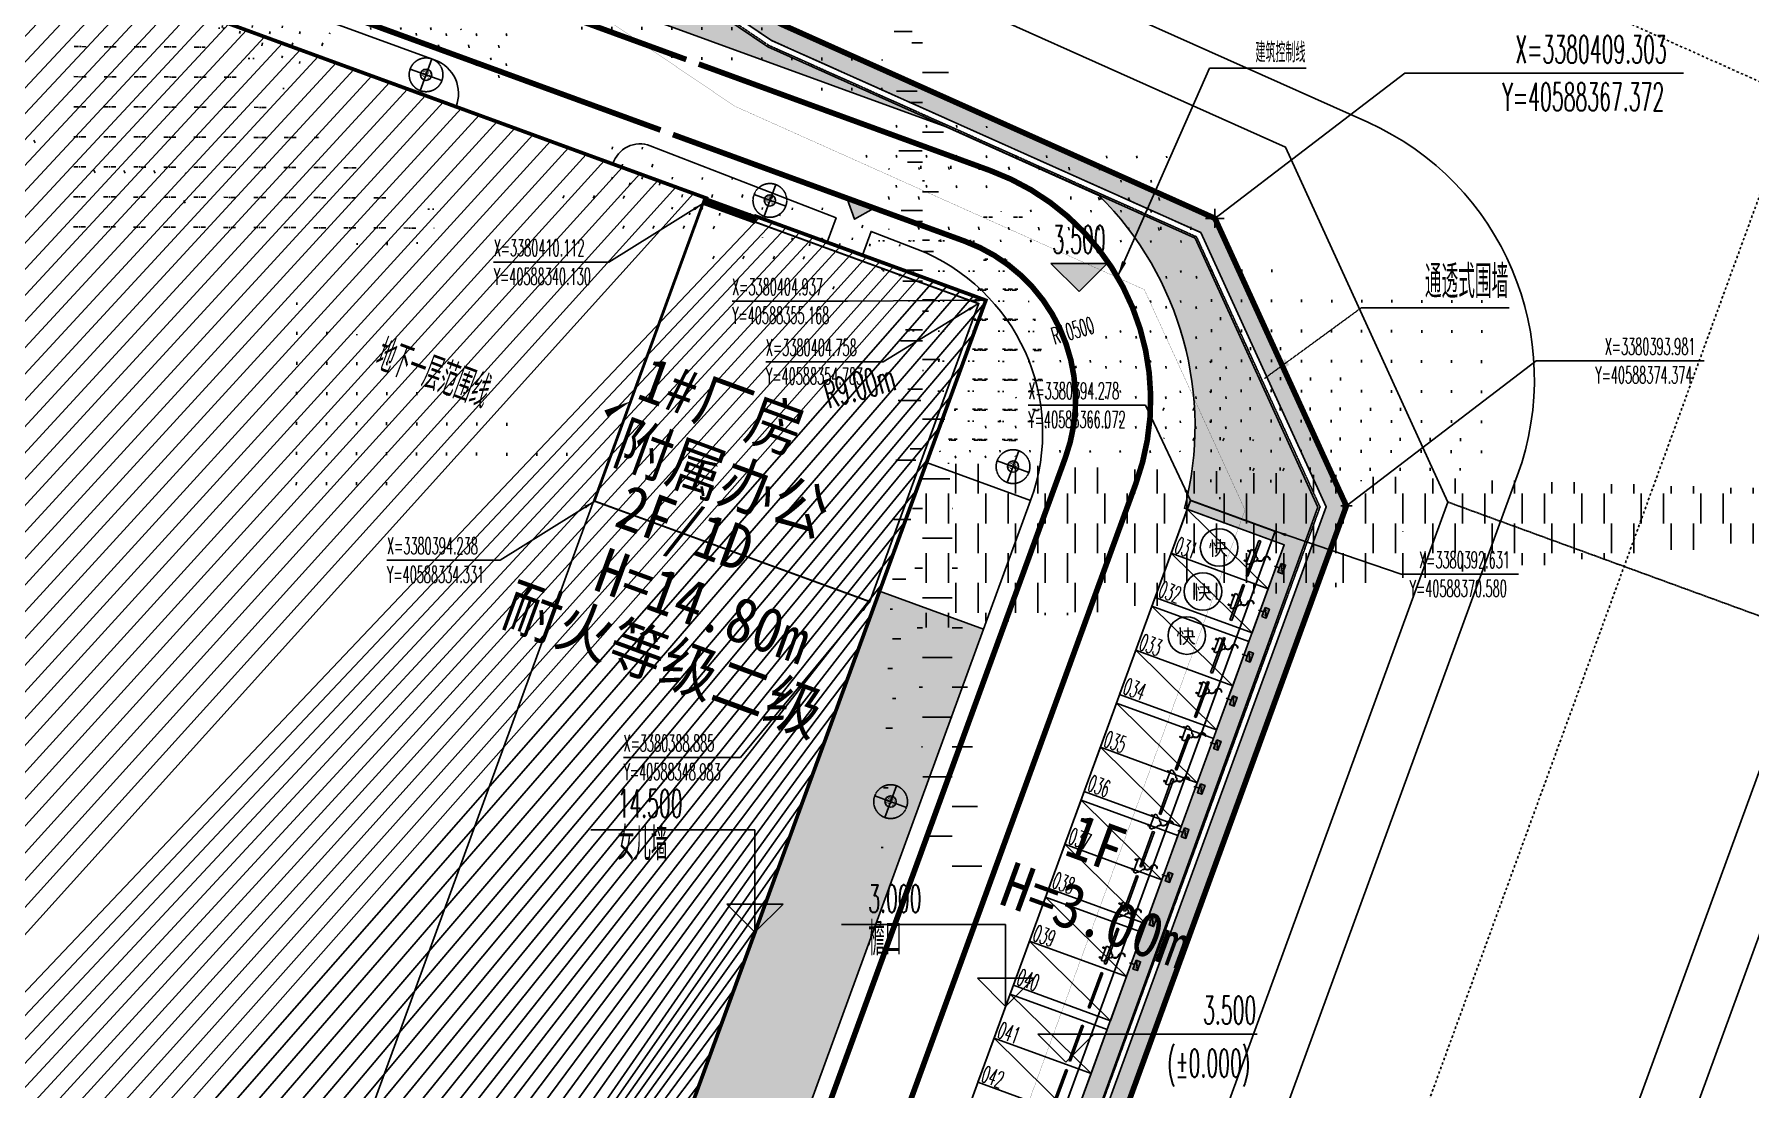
# Model space of a CAD drawing. Extents: x 40587750025 to 40589176181, y 3379490076 to 3381196839.
# Drawn here: x 40588304478 to 40588395858, y 3380362939 to 3380419107 of the extents above; entities that cross this region are included whole.
import ezdxf
from ezdxf.enums import TextEntityAlignment as Align

# ---------------------------------------------------------------- set-up
doc = ezdxf.new("R2010")
doc.units = 0
doc.header["$LTSCALE"] = 10
for name, pattern in [('10平面$0$DOTE', [2.4200000000000004, 2, -0.2, 0.02, -0.2]), ('CENTER', [50.800000000000004, 31.75, -6.35, 6.35, -6.35]), ('DASH', [0.35, 0.25, -0.1]), ('DASHDOT', [25.399999999999995, 12.7, -6.349999999999999, 0, -6.349999999999999]), ('DOTE', [2.4200000000000004, 2, -0.2, 0.02, -0.2]), ('总平面图轴网$0$DASHED', [0.75, 0.5, -0.25])]:
    doc.linetypes.add(name, pattern=pattern)
for name, color, linetype in [('0-HX', 1, 'Continuous'), ('10平面$0$A-AXIS-DOTE', 14, '10平面$0$DOTE'), ('A-AXIS-D', 1, 'Continuous'), ('A-AXIS-DOTE', 14, 'DOTE'), ('A-Car', 155, 'Continuous'), ('A-CURTAIN', 84, 'Continuous'), ('A-FIRE-TEXT', 61, 'Continuous'), ('A-HATCH-1', 252, 'Continuous'), ('A-LIN-V', 9, 'Continuous'), ('A-SFCE', 30, 'Continuous'), ('A-建筑提资施工单位', 211, 'Continuous'), ('AD-P-慢充', 1, 'Continuous'), ('AS-WALL', 40, 'Continuous'), ('JT-路缘石线', 5, 'Continuous'), ('JT-道路中心线', 1, 'DASHDOT'), ('JT-道路红线', 7, 'Continuous'), ('PUB_TEXT', 7, 'Continuous'), ('建-尺寸', 3, 'Continuous'), ('建-引出', 3, 'Continuous'), ('建-文字', 7, 'Continuous'), ('建-标高', 3, 'Continuous'), ('建-箭头', 3, 'Continuous'), ('建筑物控制线', 7, 'Continuous'), ('总-坐标', 3, 'Continuous'), ('总-标高', 3, 'Continuous'), ('消防车道', 20, 'Continuous')]:
    doc.layers.add(name, color=color, linetype=linetype)
doc.styles.add('_TCH_DIM', font='SIMPLEX', dxfattribs={"width": 0.7, "bigfont": 'GBCBIG'})
doc.styles.add('A-DIM', font='SIMPLEX', dxfattribs={"width": 0.7, "bigfont": 'GBCBIG'})
doc.styles.add('A-STANDARD', font='SIMPLEX', dxfattribs={"width": 0.7, "bigfont": 'GBCBIG'})
doc.styles.add('note_txt', font='arial.ttf', dxfattribs={"width": 0.75})
doc.styles.add('黑体', font='simhei.ttf', dxfattribs={"width": 0.9})
pattern_1 = [(19.99999999999998, (440.107795715332, 194.2398300170898), (956.275963936384, 2050.740422578524), [240, -48, 64, -48, 240, -960]), (19.99999999999998, (348.5154342651367, 211.9834671020508), (956.275963936384, 2050.740422578524), [160, -120, 240, -120, 160, -800]), (19.99999999999998, (655.8504104614258, 1004.918022155762), (956.275963936384, 2050.740422578524), [200, -80, 200, -1120]), (19.99999999999998, (-205.3501281738281, 1032.003547668457), (956.275963936384, 2050.740422578524), [80, -160, 80, -1280]), (110, (-54.99931335449219, 1086.72677230835), (-2050.740422578524, 956.275963936384), [143.9999999999999, -1456]), (110, (724.3924865722656, 348.7915229797363), (-2050.740422578524, 956.275963936384), [159.9999999999999, -1440]), (110, (881.3766403198242, 1087.002857208252), (-2050.740422578524, 956.275963936384), [159.9999999999999, -1440]), (65.00000000000001, (925.3208694458008, 404.8966331481934), (-547.2322293314808, 1503.508193286057), [160, -2102.7416992]), (154.9999999999999, (534.4087371826172, 262.6162528991699), (-1503.508193286057, -547.2322293314808), [160, -2102.741699199999]), (83.43494882, (877.4794540405273, 395.9972076416016), (-547.2322292444445, 1503.508193285503), [160, -3417.7087632]), (95.96375653, (799.5678939819336, 376.1531410217285), (-547.2322291846804, 1503.508193052025), [159.9999999999999, -6436.969001599999]), (95.96375653, (956.5520477294922, 1114.364471435547), (-547.2322291846804, 1503.508193052025), [128, -6468.969001599999]), (95.96375653, (-24.92916107177734, 1097.671417236328), (-547.2322291846804, 1503.508193052025), [112, -6484.969001599998]), (124.03624347, (649.2170791625977, 321.4299125671387), (-547.2322292935037, 1503.508193012417), [160, -6436.9690016]), (124.03624347, (806.2012252807617, 1059.641246795654), (-547.2322292935037, 1503.508193012417), [128, -6468.9690016]), (124.03624347, (-85.06947326660156, 1075.782127380371), (-547.2322292935037, 1503.508193012417), [112, -6484.9690016]), (136.5650512, (576.7778244018555, 286.5507621765137), (-547.2322299226216, 1503.508193038666), [159.9999999999999, -3417.706876319999])]

# ---------------------------------------------------------------- blocks, each defined once
blk = doc.blocks.new('G$C475ACE7D')
h = blk.add_hatch(color=1)
h.dxf.hatch_style = 1
h.paths.add_polyline_path([(-1.746229827404022e-10, -749.9999999997672), (-878.0800781248836, 0), (1.164153218269348e-10, 749.9999999998836)])
at = {"color": 1}
blk.add_lwpolyline([(-1.746229827404022e-10, -749.9999999997672), (-878.0800781248836, 0), (1.164153218269348e-10, 749.9999999998836), (-1.746229827404022e-10, -749.9999999997672)], close=True, dxfattribs=at)
blk = doc.blocks.new('GGRrrrr')
at = {"layer": 'A-CURTAIN'}
h = blk.add_hatch(dxfattribs=at)
h.set_pattern_fill('草坪或沼泽', color=256, scale=400, angle=19.99999999999998)
h.set_pattern_definition(pattern_1)
h.paths.add_polyline_path([(1393117.320922852, 618300.9193000793), (1393292.936767578, 540880.4741477966), (1330517.002159119, 532866.5696678162), (1241737.975387573, 527102.5202484131), (1161598.890319824, 521245.7613601685), (1240382.850791931, 783371.5528144836), (1244595.073738098, 797109.7279624939), (1261185.678756714, 852563.1131820679), (1335771.367614746, 847453.3053207397), (1355485.375518799, 842594.5098495483), (1380777.422203064, 840861.7712898254), (1392639.610717773, 828900.035358429), (1392845.235137939, 738250.2696037292), (1391845.237701416, 738248.0012702942), (1391806.246421814, 755447.9559936523), (1391306.45426178, 755446.8222770691), (1391785.831069946, 764447.9511528015), (1391640.544288635, 828487.3259391785), (1380332.88168335, 839889.8824043274), (1355330.389472961, 841602.7838134766), (1335616.381584167, 846461.5792884827), (1261914.650527954, 851510.8278846741), (1245552.140869141, 796819.8416023254), (1241339.732727051, 783081.0626220703), (1162974.660324097, 522348.9729347229), (1241669.135520935, 528100.1562232971), (1330421.199440002, 533862.4550628662), (1392290.937599182, 541760.6755371094), (1392117.323532104, 618298.6509666443)])
h.paths.add_polyline_path([(1393076.15146637, 636450.5321846008), (1392076.154045105, 636448.2638511658), (1392062.989784241, 641998.404788971), (1391563.607894897, 641997.2195243835), (1392041.628883362, 650998.2749595642), (1391886.520614624, 720048.3890342712), (1392886.518035889, 720050.6573638916)])
h = blk.add_hatch(dxfattribs=at)
h.set_pattern_fill('草坪或沼泽', color=256, scale=400, angle=19.99999999999998)
h.set_pattern_definition([(19.99999999999998, (440.107795715332, 194.2398300170898), (956.2759639363836, 2050.740422578524), [240, -48, 64, -48, 240, -960]), (19.99999999999998, (348.5154342651367, 211.9834671020508), (956.2759639363836, 2050.740422578524), [160, -120, 240, -120, 160, -800]), (19.99999999999998, (655.8504104614258, 1004.918022155762), (956.2759639363836, 2050.740422578524), [200, -80, 200, -1120]), (19.99999999999998, (-205.3501281738281, 1032.003547668457), (956.2759639363836, 2050.740422578524), [80, -160, 80, -1280]), (110, (-54.99931335449219, 1086.72677230835), (-2050.740422578524, 956.2759639363836), [143.9999999999999, -1456]), (110, (724.3924865722656, 348.7915229797363), (-2050.740422578524, 956.2759639363836), [159.9999999999999, -1440]), (110, (881.3766403198242, 1087.002857208252), (-2050.740422578524, 956.2759639363836), [159.9999999999999, -1440]), (65.00000000000001, (925.3208694458008, 404.8966331481934), (-547.2322293314807, 1503.508193286057), [160, -2102.7416992]), (154.9999999999999, (534.4087371826172, 262.6162528991699), (-1503.508193286057, -547.2322293314807), [160, -2102.741699199999]), (83.43494882, (877.4794540405273, 395.9972076416016), (-547.2322292444445, 1503.508193285503), [160, -3417.7087632]), (95.96375653, (799.5678939819336, 376.1531410217285), (-547.2322291846804, 1503.508193052025), [159.9999999999999, -6436.969001599999]), (95.96375653, (956.5520477294922, 1114.364471435547), (-547.2322291846804, 1503.508193052025), [128, -6468.969001599999]), (95.96375653, (-24.92916107177734, 1097.671417236328), (-547.2322291846804, 1503.508193052025), [112, -6484.969001599998]), (124.03624347, (649.2170791625977, 321.4299125671387), (-547.2322292935037, 1503.508193012417), [160, -6436.9690016]), (124.03624347, (806.2012252807617, 1059.641246795654), (-547.2322292935037, 1503.508193012417), [128, -6468.9690016]), (124.03624347, (-85.06947326660156, 1075.782127380371), (-547.2322292935037, 1503.508193012417), [112, -6484.9690016]), (136.5650512, (576.7778244018555, 286.5507621765137), (-547.232229922622, 1503.508193038667), [159.9999999999999, -3417.706876319999])])
edge = h.paths.add_edge_path()
edge.add_line((1391002.783584595, 755446.1334381104), (1391033.862896324, 755969.2298610318))
edge.add_line((1391033.86289978, 755969.2298622131), (1391484.60933056, 764440.2374043328))
edge.add_line((1391484.609329224, 764440.2374038696), (1391240.917746339, 828322.242167785))
edge.add_line((1391240.917747498, 828322.2421684265), (1380155.065434195, 839501.1268444082))
edge.add_line((1380155.065429688, 839501.1268424988), (1355268.395031075, 841206.093397873))
edge.add_line((1355268.39503479, 841206.0933990479), (1335554.387081419, 846064.8888675765))
edge.add_line((1335554.387077332, 846064.8888664246), (1262206.239214119, 851089.9137592164))
edge.add_line((1262206.239219666, 851089.9137611389), (1173161.430034699, 554852.1791891612))
edge.add_line((1173161.430030823, 554852.1791877747), (1173522.489795612, 554879.6278408373))
edge.add_line((1173522.4897995, 554879.6278419495), (1259298.694751966, 840247.1814245735))
edge.add_line((1259298.694747925, 840247.1814231873), (1260664.251583645, 840250.287743258))
edge.add_line((1260664.251579285, 840250.2877464294), (1260650.720505403, 845748.0085758491))
edge.add_line((1260650.72051239, 845748.0085716248), (1335651.042472096, 845918.1516353745))
edge.add_line((1335651.042472839, 845918.151638031), (1335663.543034486, 840420.7167655955))
edge.add_line((1335663.543029785, 840420.7167663574), (1342663.498677632, 840436.620142065))
edge.add_line((1342663.498680115, 840436.6201400757), (1342656.698541388, 843434.4194341273))
edge.add_line((1342656.698539734, 843434.4194335938), (1345656.684828249, 843441.2245361431))
edge.add_line((1345656.684829712, 843441.2245368958), (1345663.514863657, 840443.5152480957))
edge.add_line((1345663.514862061, 840443.515247345), (1365660.002805453, 840488.87754378))
edge.add_line((1365660.002807617, 840488.8775444031), (1374552.106933233, 839873.2337869616))
edge.add_arc((1367357.655082703, 824128.4532546997), 17310.63983173795, 5.5802626876526915, 65.44234737564938, ccw=False)
edge.add_line((1384586.259040833, 825811.7408561707), (1385552.940604924, 825812.0992239242))
edge.add_line((1385552.940605164, 825812.0992240906), (1390246.63666195, 825822.7249858105))
edge.add_line((1390246.636665344, 825822.72498703), (1390404.911168448, 755445.2751032704))
edge.add_line((1390404.911170959, 755445.2751045227), (1391002.783589707, 755446.1334401162))
h = blk.add_hatch(dxfattribs=at)
h.set_pattern_fill('草坪或沼泽', color=256, scale=400, angle=19.99999999999998)
h.set_pattern_definition(pattern_1)
edge = h.paths.add_edge_path()
edge.add_line((1318581.869049072, 832432.0541534424), (1340781.152915955, 832482.410446167))
edge.add_arc((1338881.703308105, 832528.1403884888), 1900.000001196888, 358.6208496673979, 90.13029567238098)
edge.add_line((1338877.382568359, 834428.1354789734), (1320477.430152893, 834386.292301178))
edge.add_arc((1320481.750892639, 832486.2972068787), 1900.000003571495, 90.13029556357108, 180.1299679933564)
edge.add_line((1318581.75579834, 832481.9873085022), (1318581.869064331, 832432.0541534425))
h = blk.add_hatch(dxfattribs=at)
h.set_pattern_fill('草坪或沼泽', color=256, scale=400, angle=19.99999999999998)
h.set_pattern_definition(pattern_1)
edge = h.paths.add_edge_path()
edge.add_line((1361831.757774353, 832530.1611289978), (1361828.607009888, 833919.1583023071))
edge.add_line((1361828.607040405, 833919.1582984924), (1351207.979728699, 834106.2698020935))
edge.add_arc((1351181.557189941, 832606.5025405884), 1499.999997267485, 88.99068202432258, 183.971656302854)
edge.add_line((1349685.159500122, 832502.6080665588), (1361831.757743835, 832530.1611213684))
h = blk.add_hatch(dxfattribs=at)
h.set_pattern_fill('草坪或沼泽', color=256, scale=400, angle=19.99999999999998)
h.set_pattern_definition(pattern_1)
edge = h.paths.add_edge_path()
edge.add_line((1370852.603523254, 823350.6001091003), (1376752.150489807, 823363.9824905396))
edge.add_arc((1366252.178779602, 823339.5955467224), 10499.99999670127, 0.1330733002680239, 88.9906820117028)
edge.add_line((1366437.136444092, 833837.9664039612), (1363828.692123413, 833883.9213142395))
edge.add_line((1363828.692054749, 833883.9213218689), (1363831.752601624, 832534.6978721619))
edge.add_line((1363831.752662659, 832534.6978645325), (1370831.734527588, 832550.5764541626))
edge.add_line((1370831.734535217, 832550.5764541626), (1370852.603538513, 823350.600101471))
h = blk.add_hatch(dxfattribs=at)
h.set_pattern_fill('草坪或沼泽', color=256, scale=400, angle=19.99999999999998)
h.set_pattern_definition(pattern_1)
h.paths.add_polyline_path([(1370944.47252655, 782850.7042922974), (1376844.01802063, 782864.0866737366), (1376768.709342957, 816064.0012626648), (1370869.162620544, 816050.6188774109)])
at = {"layer": 'A-HATCH-1'}
h = blk.add_hatch(dxfattribs=at)
h.set_pattern_fill('EARTH', color=256, scale=500, angle=20.20025663599732)
h.set_pattern_definition([(20.20025663599732, (-36923192569.82599, -17186863777.28931), (941.6876541343177, 2038.022782515202), [1587.5, -1587.5]), (20.20025663599732, (-36923192775.38886, -17186863218.59359), (941.6876541343177, 2038.022782515202), [1587.5, -1587.5]), (20.20025663599732, (-36923192980.95171, -17186862659.89788), (941.6876541343177, 2038.022782515202), [1587.5, -1587.5]), (110.2002566359973, (-36923192863.24071, -17186862405.14504), (-2038.022782515202, 941.6876541343177), [1587.5, -1587.5]), (110.2002566359973, (-36923192304.545, -17186862199.58221), (-2038.022782515202, 941.6876541343177), [1587.5, -1587.5]), (110.2002566359973, (-36923191745.8493, -17186861994.01936), (-2038.022782515202, 941.6876541343177), [1587.5, -1587.5])])
h.paths.add_polyline_path([(1370869.163841248, 816050.6188735962), (1370852.603500366, 823350.6000976562), (1376752.151802063, 823363.4130477905), (1376768.709320068, 816064.0012550354)])
at = {"layer": 'A-CURTAIN'}
blk.add_lwpolyline([(1244595.073738098, 797109.7279624939), (1261185.678756714, 852563.1131820679), (1335771.367614746, 847453.3053207397), (1355485.375518799, 842594.5098495483), (1380777.422203064, 840861.7712898254), (1392639.610717773, 828900.035358429), (1392845.235137939, 738250.2696037292), (1391845.237701416, 738248.0012702942), (1391806.246421814, 755447.9559936523), (1391306.45426178, 755446.8222770691), (1391785.831069946, 764447.9511528015), (1391640.544288635, 828487.3259391785), (1380332.88168335, 839889.8824043274), (1355330.389472961, 841602.7838134766), (1335616.381584167, 846461.5792884827), (1261914.650527954, 851510.8278846741), (1245552.140869141, 796819.8416023254)], dxfattribs=at)
blk.add_lwpolyline([(1345663.514862061, 840443.515247345), (1365660.002807617, 840488.8775444031), (1374552.106933594, 839873.2337875366, -0.2673043221881901), (1384586.259040833, 825811.7408561707), (1385552.940605164, 825812.0992240906), (1390246.636665344, 825822.72498703), (1390404.911170959, 755445.2751045227), (1391002.783584595, 755446.1334381104), (1391033.86289978, 755969.2298622131), (1391484.609329224, 764440.2374038696), (1391240.917747498, 828322.2421684265), (1380155.065429688, 839501.1268424988), (1355268.39503479, 841206.0933990479), (1335554.387077332, 846064.8888664246)], format="xyb", dxfattribs=at)
for points in [[(1318581.869049072, 832432.0541534424), (1340781.152900696, 832482.4104499817, 0.421950996749626), (1338877.382568359, 834428.1354789734), (1320477.430114746, 834386.2922935486, 0.4142118878511918), (1318581.75579834, 832481.9873085022)], [(1361831.757774353, 832530.1611289978), (1361828.607040405, 833919.1582984924), (1351207.979728699, 834106.2698020935, 0.4399114465953061), (1349685.159500122, 832502.6080665588)], [(1370852.603523254, 823350.6001091003), (1376752.150489807, 823363.9824867249, 0.4083856985669109), (1366437.136444092, 833837.9664039612), (1363828.692054749, 833883.9213218689), (1363831.752662659, 832534.6978645325), (1370831.734535217, 832550.5764541626)]]:
    blk.add_lwpolyline(points, format="xyb", close=True, dxfattribs=at)
blk.add_lwpolyline([(1370944.47252655, 782850.7042922974), (1376844.01802063, 782864.0866737366), (1376768.709342957, 816064.0012626648), (1370869.162620544, 816050.6188774109)], close=True, dxfattribs=at)
at = {"layer": 'A-HATCH-1'}
blk.add_lwpolyline([(1370869.163841248, 816050.6188735962), (1370852.603500366, 823350.6000976562), (1376752.151802063, 823363.4130477905), (1376768.709320068, 816064.0012550354)], close=True, dxfattribs=at)
blk = doc.blocks.new('建筑-停车位-2400x5300')
blk.add_lwpolyline([(-49.99999999813735, 199.9999999757856), (-50.00000090897083, -5299.999999886379), (2449.999999089167, -5299.999999826774), (2449.999999998137, 200.0000000335276)], close=True)
for points in [[(2449.999999998137, 200.0000000335276), (-50.00000090897083, -5299.999999886379)], [(199.9999990900978, -3953.625492763415), (2199.999999090098, -3953.625492763415)], [(199.9999990900978, -4053.625492763415), (199.9999990900978, -3953.625492763415)], [(199.9999990900978, -4053.625492763415), (2199.999999090098, -4053.625492763415)], [(2199.999999090098, -4053.625492763415), (2199.999999090098, -3953.625492763415)]]:
    blk.add_lwpolyline(points)
blk = doc.blocks.new('G$C29A62568')
at = {"layer": 'A-Car', "rotation": 69.79974337414957}
for p in [(40588364888.08628, 3380391400.523922, -3538.320014200602), (40588364024.83023, 3380389054.295223, -3538.320014200595), (40588362988.91579, 3380386238.823462, -3538.3199110172), (40588362125.67509, 3380383892.608548, -3538.319911017199), (40588361089.76972, 3380381077.133458, -3538.319807833801), (40588360226.51377, 3380378730.904765, -3538.319807833801), (40588359190.60838, 3380375915.429668, -3538.319704650399), (40588358327.35229, 3380373569.200977, -3538.319704650401), (40588357291.44699, 3380370753.725884, -3538.319601467003), (40588356428.19093, 3380368407.497196, -3538.319601467004), (40588355392.28556, 3380365592.022102, -3538.319498283605), (40588354529.02953, 3380363245.793411, -3538.319498283606)]:
    blk.add_blockref('建筑-停车位-2400x5300', p, dxfattribs=at)
blk = doc.blocks.new('gfctuc')
blk.add_lwpolyline([(2035210, 4060000), (2035210, 4059500), (2035460, 4059500), (2035460, 4060000)], close=True)
blk.add_lwpolyline([(2035210, 4060000), (2035460, 4059500)])
at = {"layer": 'A-FIRE-TEXT', "style": 'note_txt', "width": 0.75}
blk.add_text('充电桩', height=139.1772151898734, rotation=270, dxfattribs=at).set_placement((2035259.942341931, 4059972.67247209))
blk = doc.blocks.new('AD-P-B01-B04$0$AD-PMDT-B1F$0$sdftr')
at = {"color": 0}
for p, q in [((-63179.66820573807, -35533.68236541748), (-63179.66820430756, -35513.68236541748)), ((-63029.66820287704, -35498.68238067627), (-63164.66820287704, -35498.68236541748)), ((-63029.66820669174, -35548.68238067627), (-63164.66820669174, -35548.68236541748)), ((-62879.66819572449, -35398.68238830566), (-63029.66819524765, -35398.68238067627)), ((-63029.66819524765, -35398.68238067627), (-63029.66822576523, -35798.68238067627)), ((-62879.66819953918, -35450.44548034668), (-62879.66819572449, -35398.68238830566)), ((-63179.66820573807, -36063.68238830566), (-63179.66820430756, -36083.68238830566)), ((-63029.66820669174, -36048.68238067627), (-63164.66820669174, -36048.68238830566)), ((-63029.66820287704, -36098.68238067627), (-63164.66820287704, -36098.68238830566)), ((-63029.66819524765, -36198.68238067627), (-63029.66822576523, -35798.68238067627)), ((-62879.66819572449, -36198.68236541748), (-63029.66819524765, -36198.68238067627)), ((-62879.66819953918, -36146.91927337646), (-62879.66819572449, -36198.68236541748)), ((-62631.43132638931, -35698.68235015869), (-62554.6682343483, -35698.6823425293)), ((-62554.66821861267, -35898.6823425293), (-62631.43131160736, -35898.68235015869)), ((-62554.6682343483, -35698.6823425293), (-62554.66821861267, -35898.6823425293)), ((-61903.29194688797, -36025.89001464844), (-61922.4681019783, -36020.20890045166)), ((-61279.66822099686, -35798.68238067627), (-61567.85486793518, -35798.68238067627))]:
    blk.add_line(p, q, dxfattribs=at)
for centre, radius, start, end in [((-63164.66820573807, -35513.68236541748), 14.99999983901487, 89.9994481207151, 179.9994487804537), ((-63164.66820573807, -35533.68236541748), 14.99999983901487, 179.999448780454, 270.0005518792849), ((-62979.6682267189, -35798.68238067627), 362.3105625749882, 16.02198612476414, 73.97801164851737), ((-63164.66820573807, -36063.68238830566), 14.99999983901487, 89.9994481207151, 179.9994487804623), ((-63164.66820573807, -36083.68238830566), 14.99999983901487, 179.9994487804626, 270.0005518792849), ((-62979.6682267189, -35798.68237304688), 362.3105625749882, 286.0219884239605, 343.9780126323384), ((-62446.55021762848, -35969.03827667236), 211.7687965552811, 4.050402696118208, 120.7003111546453), ((-62446.55021762848, -35969.03827667236), 191.7687965552811, 4.615471466981901, 124.3185581620063), ((-62076.24815130234, -35974.6501159668), 180.3867392073174, 173.3008811960428, 343.4975827951577), ((-62076.24815130234, -35974.6501159668), 160.3867392073174, 172.6314133079396, 343.4975850111159)]:
    blk.add_arc(centre, radius, start, end, dxfattribs=at)
at = {"xscale": -1, "rotation": 179.884104689103}
blk.add_blockref('gfctuc', (-2088273.631606102, 4028059.740234375), dxfattribs=at)
blk = doc.blocks.new('G$CBCF8E9EB')
blk.add_circle((0, 0), 1.000000000144161)
at = {"layer": 'PUB_TEXT', "style": '黑体'}
blk.add_text('快', height=0.7499999999999999, rotation=91.13371696691001, dxfattribs=at).set_placement((0.03260009200312197, -0.04583548964001238), align=Align.MIDDLE)
blk = doc.blocks.new('55555555555555555555555555555')
at = {"layer": '建-文字', "style": 'A-STANDARD', "width": 0.4941176470588236}
for s, p in [('031', (40588365148.2493, 3380391514.578084)), ('032', (40588364290.35524, 3380389166.383505)), ('033', (40588363260.79687, 3380386348.600646)), ('034', (40588362402.85613, 3380384000.423148)), ('035', (40588361373.32904, 3380381182.609478)), ('036', (40588360515.38831, 3380378834.431922)), ('037', (40588359485.8613, 3380376016.618205)), ('038', (40588358627.9205, 3380373668.440727)), ('039', (40588357598.39341, 3380370850.627021)), ('040', (40588356740.45265, 3380368502.449514)), ('041', (40588355710.92558, 3380365684.635822)), ('042', (40588354852.98481, 3380363336.458309))]:
    blk.add_text(s, height=892.5, rotation=339.9297114345931, dxfattribs=at).set_placement(p)
blk = doc.blocks.new('G$C8544DC05')
at = {"layer": 'A-AXIS-DOTE'}
for points in [[(-5.21540641784668e-08, -1.949999995529652), (-7.450580596923828e-09, -1.049999989569187)], [(-0.4500000402331352, -1.499999985098839), (0.4499999657273293, -1.49999999627471)]]:
    blk.add_lwpolyline(points, dxfattribs=at)
at = {"layer": 'A-LIN-V', "linetype": 'DASH', "ltscale": 0.001}
blk.add_circle((-3.725290298461914e-08, -1.49999999627471), 0.4500000024073871, dxfattribs=at)
at = {"layer": 'A-LIN-V'}
blk.add_circle((-3.725290298461914e-08, -1.49999999627471), 0.1500000024073871, dxfattribs=at)
at = {"layer": '建-文字', "style": 'A-STANDARD', "width": 0.7}
blk.add_text('路灯', height=0.1762962962962963, dxfattribs=at).set_placement((-0.120827428996563, -1.579730201512575))
blk = doc.blocks.new('00总图-C')
at = {"layer": 'A-AXIS-DOTE'}
blk.add_hatch(color=8, dxfattribs=at).paths.add_polyline_path([(40588370007.00671, 3380400769.321828), (40588371336.55606, 3380401492.024196), (40588371100.7546, 3380401815.130481)], flags=17)
at = {"layer": 'A-HATCH-1'}
h = blk.add_hatch(dxfattribs=at)
h.set_pattern_fill('ANSI31', color=8, scale=600)
h.set_pattern_definition([(45, (0, 0), (-673.5192090801866, 673.5192090801866), [])])
h.paths.add_polyline_path([(40588309017.24251, 3380324808.789411), (40588308914.29071, 3380324527.007708), (40588204983.80682, 3380362499.063575), (40588211560.117, 3380380498.591922), (40588258364.53622, 3380440305.243856), (40588340280.27267, 3380410376.499106), (40588340177.32092, 3380410094.717414), (40588342807.28352, 3380409133.833927), (40588342910.23534, 3380409415.615627), (40588355167.73914, 3380404937.212323), (40588323801.75727, 3380319087.720896), (40588311578.57062, 3380323660.051459), (40588311647.2051, 3380323847.90593)])
at = {"layer": 'A-LIN-V'}
h = blk.add_hatch(dxfattribs=at)
h.set_pattern_fill('ANSI31', color=8, scale=300)
h.set_pattern_definition([(45, (0, 0), (-336.7596045400933, 336.7596045400933), [])])
h.paths.add_polyline_path([(40588347190.95534, 3380409330.416287), (40588346714.28822, 3380408025.766325), (40588348592.83292, 3380407339.420976), (40588349055.85069, 3380408606.712503), (40588347190.95534, 3380409330.416289)], is_closed=False)
at = {"layer": '建-引出'}
blk.add_hatch(color=8, dxfattribs=at).paths.add_polyline_path([(40588362171.63007, 3380406152.806691), (40588362643.8503, 3380406928.311761), (40588362424.16444, 3380407024.945705)], flags=17)
at = {"layer": '建-标高'}
blk.add_hatch(color=8, dxfattribs=at).paths.add_polyline_path([(40588360137.07174, 3380405406.955158), (40588361637.07174, 3380406906.955158), (40588358637.07174, 3380406906.955158)], flags=17)
at = {"layer": '总-坐标'}
for points in [[(40588340130.35717, 3380410111.87607), (40588339578.93399, 3380409862.211284), (40588339663.61203, 3380409726.455513)], [(40588354783.00562, 3380404758.382415), (40588354228.7579, 3380404515.05239), (40588354311.87486, 3380404378.335266)], [(40588355167.73915, 3380404937.212338), (40588354567.30912, 3380405013.918367), (40588354568.18719, 3380404853.920777)], [(40588366071.7697, 3380394277.914183), (40588365886.88137, 3380394854.296293), (40588365742.32321, 3380394785.71832)], [(40588334330.73906, 3380394238.173613), (40588333779.31588, 3380393988.508826), (40588333863.99392, 3380393852.753056)], [(40588370580.04798, 3380392630.769003), (40588371122.4316, 3380392362.031132), (40588371173.89537, 3380392513.528592)], [(40588348983.38748, 3380388884.679965), (40588348538.87318, 3380388473.818587), (40588348662.05133, 3380388371.705199)]]:
    blk.add_hatch(color=8, dxfattribs=at).paths.add_polyline_path(points, flags=17)
at = {"color": 8, "linetype": 'DASH', "ltscale": 3, "const_width": 300}
blk.add_lwpolyline([(40588374373.70446, 3380393980.898591), (40588367371.55781, 3380409302.927993), (40588344233.50639, 3380419662.492842), (40588327409.83178, 3380431029.725266), (40588259176.22743, 3380461579.853973), (40588224457.8989, 3380415266.100388), (40588215760.93867, 3380403827.430825), (40588051310.19777, 3380185028.900704), (40588128542.3989, 3380162853.200386), (40588213851.09889, 3380137607.100389), (40588275532.99889, 3380123451.400389)], close=True, dxfattribs=at)
at = {"layer": '0-HX', "color": 8, "linetype": 'CENTER', "ltscale": 0.2}
for p, q in [((40588374373.70558, 3380393980.898199), (40588367371.55893, 3380409302.927603)), ((40588275533, 3380123451.4), (40588374373.70558, 3380393980.898193))]:
    blk.add_line(p, q, dxfattribs=at)
blk.add_lwpolyline([(40588374373.70446, 3380393980.898591), (40588367371.55781, 3380409302.927993), (40588344233.50639, 3380419662.492842), (40588327409.83178, 3380431029.725266), (40588259176.22743, 3380461579.853973), (40588224457.8989, 3380415266.100388), (40588215760.93867, 3380403827.430825), (40588051310.19777, 3380185028.900704), (40588128542.3989, 3380162853.200386), (40588213851.09889, 3380137607.100389), (40588275532.99889, 3380123451.400389)], close=True, dxfattribs=at)
at = {"layer": '10平面$0$A-AXIS-DOTE', "color": 8, "ltscale": 2}
blk.add_line((40588379774.60181, 3380394192.024467), (40588429062.91755, 3380376184.038638), dxfattribs=at)
at = {"layer": 'A-AXIS-D', "color": 8}
blk.add_lwpolyline([(40588361516.56295, 3380402964.636997, 0, 0, 0), (40588357938.8974, 3380401929.082717, 198, 0, 0), (40588357362.55515, 3380401762.260616, 0, 0, 0)], format="xyseb", dxfattribs=at)
at = {"layer": 'A-AXIS-DOTE', "color": 8}
for p, q in [((40588370007.00671, 3380400769.321828), (40588375156.66564, 3380404527.518884)), ((40588375156.66564, 3380404527.518884), (40588383045.10838, 3380404527.518884))]:
    blk.add_line(p, q, dxfattribs=at)
at = {"layer": 'A-SFCE', "color": 8, "linetype": 'DASH'}
for points in [[(40588297421.67845, 3380186275.2518), (40588274896.56686, 3380124623.454611), (40588214105.07052, 3380138574.811246), (40588128822.27942, 3380163813.243817), (40588052982.28779, 3380185589.19868), (40588216558.6606, 3380403224.398946), (40588225255.99951, 3380414663.566556), (40588259497.00459, 3380460340.577489), (40588326921.93321, 3380430152.515933), (40588343745.60792, 3380418785.283481), (40588361534.81735, 3380410820.547568), (40588366618.76474, 3380408544.319479), (40588373293.57961, 3380393938.554342), (40588351315.52277, 3380333784.059697), (40588347755.68797, 3380325498.369755)], [(40588297139.89675, 3380186378.203611), (40588274705.63725, 3380124975.070877), (40588214181.26199, 3380138865.124507), (40588128906.24356, 3380164101.256846), (40588053483.91479, 3380185757.288075), (40588216797.97619, 3380403043.488082), (40588225495.42977, 3380414482.806521), (40588259593.23772, 3380459968.794543), (40588326775.56367, 3380429889.353124), (40588343599.23837, 3380418522.120672), (40588361412.22539, 3380410546.738856), (40588366392.92683, 3380408316.736924), (40588372969.54214, 3380393925.851067), (40588351036.59865, 3380333894.832758), (40588347480.05086, 3380325616.793515)]]:
    blk.add_lwpolyline(points, dxfattribs=at)
at = {"layer": 'AS-WALL', "color": 8}
for points, const_width in [([(40588309017.24251, 3380324808.789411), (40588308914.29071, 3380324527.007708), (40588204983.80682, 3380362499.063575), (40588211560.117, 3380380498.591922), (40588258364.53622, 3380440305.243856), (40588340280.27267, 3380410376.499106), (40588340177.32092, 3380410094.717414), (40588342807.28352, 3380409133.833927), (40588342910.23534, 3380409415.615627), (40588355167.73914, 3380404937.212323), (40588323801.75727, 3380319087.720896), (40588311578.57062, 3380323660.051459), (40588311647.2051, 3380323847.90593)], 200.0000000000001), ([(40588342837.82843, 3380330687.631072), (40588347346.28707, 3380329040.930484), (40588370580.04798, 3380392630.769003), (40588366071.53856, 3380394277.998633)], 100)]:
    blk.add_lwpolyline(points, close=True, dxfattribs=dict(at, const_width=const_width))
blk.add_lwpolyline([(40588340186.34547, 3380410410.816366), (40588309194.42171, 3380325585.131804)], dxfattribs=at)
at = {"layer": 'AS-WALL', "color": 8, "linetype": 'DASH', "ltscale": 5, "const_width": 100}
blk.add_lwpolyline([(40588340130.35719, 3380410111.876067), (40588354783.00562, 3380404758.382419), (40588348983.3875, 3380388884.679962), (40588334330.73907, 3380394238.173609)], close=True, dxfattribs=at)
at = {"layer": 'JT-路缘石线', "color": 8, "ltscale": 10}
for p, q in [((40588348136.6955, 3380426680.167348), (40588375517.3064, 3380414421.087748)), ((40588403123.89999, 3380398357.2), (40588389668.09999, 3380361528.2)), ((40588383476.79335, 3380395583.062088), (40588353525.09521, 3380313604.501588))]:
    blk.add_line(p, q, dxfattribs=at)
blk.add_arc((40588369387.70833, 3380400730.65213), 14999.99999955538, 339.9297114376861, 65.88057773316429, dxfattribs=at)
at = {"layer": 'JT-道路中心线', "color": 8, "flags": 128}
for points in [[(40588398291.29999, 3380415730), (40588202894.19999, 3380503214.8)], [(40588430262.1675, 3380502157.2), (40588425749.79999, 3380490884.7), (40588402255.8, 3380426580.9), (40588289449.6628, 3380117827.81713)]]:
    blk.add_lwpolyline(points, dxfattribs=at)
at = {"layer": 'JT-道路红线', "color": 8}
for points in [[(40588279663.92742, 3380120186.559477), (40588379774.60181, 3380394192.024467), (40588371135.52426, 3380413095.970189), (40588346673, 3380424048.539261), (40588329849.32545, 3380435415.771638), (40588230874.09999, 3380479729.8), (40588213435.8, 3380475126.9)], [(40588418902.9, 3380405169.1), (40588405473.50001, 3380396045.3), (40588405473.5, 3380396045.3), (40588392486.2, 3380360498.6), (40588392486.2, 3380360498.6), (40588382334.3, 3380342912.6), (40588382334.3, 3380342912.6), (40588346214.7, 3380244052.500008)], [(40588392486.19999, 3380360498.6), (40588405473.49999, 3380396045.3), (40588418902.89999, 3380405169.1), (40588495364.21122, 3380403105.563181)]]:
    blk.add_lwpolyline(points, dxfattribs=at)
at = {"layer": '建-引出', "color": 8}
for p, q in [((40588362171.63007, 3380406152.806691), (40588367072.99922, 3380417295.491004)), ((40588367072.99922, 3380417295.491004), (40588372225.61192, 3380417295.491004))]:
    blk.add_line(p, q, dxfattribs=at)
at = {"layer": '建-标高', "color": 8}
for p, q in [((40588360137.07174, 3380405406.955158), (40588358637.07174, 3380406906.955158)), ((40588361637.07174, 3380406906.955158), (40588358637.07174, 3380406906.955158)), ((40588360137.07174, 3380405406.955158), (40588361637.07174, 3380406906.955158)), ((40588342867.34693, 3380376724.711568), (40588334125.1427, 3380376724.711568)), ((40588342867.34693, 3380371270.725507), (40588342867.34693, 3380376724.711568)), ((40588342867.34693, 3380371270.725507), (40588341367.34693, 3380372770.725507)), ((40588344367.34693, 3380372770.725507), (40588341367.34693, 3380372770.725507)), ((40588342867.34693, 3380371270.725507), (40588344367.34693, 3380372770.725507)), ((40588356222.25495, 3380371677.081203), (40588347480.05072, 3380371677.081203)), ((40588356222.25495, 3380367320.55537), (40588356222.25495, 3380371677.081203)), ((40588356222.25495, 3380367320.55537), (40588354722.25495, 3380368820.55537)), ((40588357722.25495, 3380368820.55537), (40588354722.25495, 3380368820.55537)), ((40588356222.25495, 3380367320.55537), (40588357722.25495, 3380368820.55537))]:
    blk.add_line(p, q, dxfattribs=at)
at = {"layer": '建-箭头', "color": 8}
blk.add_lwpolyline([(40588322331.93138, 3380400810.972825, 0, 0, 0), (40588331765.53009, 3380397299.519311, 0, 0, 0), (40588336277.02287, 3380399565.201921, 0, 400.0000000000001, 0), (40588334936.56507, 3380398892.020763, 0, 0, 0)], format="xyseb", dxfattribs=at)
at = {"layer": '建筑物控制线', "color": 8, "linetype": 'CENTER', "ltscale": 0.2, "const_width": 10}
blk.add_lwpolyline([(40588368973.08014, 3380393769.17734), (40588363607.59248, 3380405509.885407), (40588341794.0139, 3380415276.44603), (40588324970.33929, 3380426643.678454), (40588260780.11314, 3380455383.471544), (40588228448.40328, 3380412253.433139), (40588219749.53176, 3380400812.249756), (40588059670.64772, 3380187830.390625), (40588129941.80135, 3380167653.417532), (40588215120.95673, 3380142445.654731), (40588272350.83876, 3380129311.671485)], close=True, dxfattribs=at)
at = {"layer": '总-坐标', "color": 8}
for p, q in [((40588367371.55894, 3380409302.925522), (40588377480, 3380417040)), ((40588377480, 3380417040), (40588392330, 3380417040)), ((40588340130.35717, 3380410111.87607), (40588335092.32454, 3380406969.389102)), ((40588366871.55894, 3380409302.925522), (40588367871.55894, 3380409302.925522)), ((40588367371.55894, 3380408802.925522), (40588367371.55894, 3380409802.925522)), ((40588335092.32454, 3380406969.389102), (40588328947.72454, 3380406969.389102)), ((40588347794.58047, 3380404896.748254), (40588341649.98047, 3380404896.748254)), ((40588355167.73915, 3380404937.212338), (40588347794.58047, 3380404896.748254)), ((40588354783.00562, 3380404758.382415), (40588349688.84846, 3380401661.39788)), ((40588349688.84846, 3380401661.39788), (40588343451.84846, 3380401661.39788)), ((40588374373.70351, 3380393980.898591), (40588384482.14458, 3380401717.973068)), ((40588384482.14458, 3380401717.973068), (40588393425.14458, 3380401717.973068)), ((40588363665.83717, 3380399349.472344), (40588357428.83717, 3380399349.472344)), ((40588366071.7697, 3380394277.914183), (40588363665.83717, 3380399349.472344)), ((40588334330.73906, 3380394238.173613), (40588329292.70643, 3380391095.686644)), ((40588374073.70351, 3380393980.898591), (40588374673.70351, 3380393980.898591)), ((40588374373.70351, 3380393680.898591), (40588374373.70351, 3380394280.898591)), ((40588370580.04798, 3380392630.769003), (40588377299.51191, 3380390348.1635)), ((40588329292.70643, 3380391095.686644), (40588323263.60643, 3380391095.686644)), ((40588377299.51191, 3380390348.1635), (40588383536.51191, 3380390348.1635)), ((40588348983.38748, 3380388884.679965), (40588342101.25583, 3380380582.847636)), ((40588342101.25583, 3380380582.847636), (40588335864.25583, 3380380582.847636))]:
    blk.add_line(p, q, dxfattribs=at)
at = {"layer": '总-标高', "color": 8}
for p, q in [((40588359428.25659, 3380364347.311614), (40588357928.25659, 3380365847.311614)), ((40588357928.25659, 3380365847.311614), (40588369628.25659, 3380365847.311614)), ((40588359428.25659, 3380364347.311614), (40588360928.25659, 3380365847.311614))]:
    blk.add_line(p, q, dxfattribs=at)
at = {"color": 8}
for name, p, rotation in [('GGRrrrr', (40586781172.12674, 3380096947.084455), 339.7997433640027), ('G$C475ACE7D', (40588348475.86778, 3380410082.070349), 69.79974332532784)]:
    blk.add_blockref(name, p, dxfattribs=dict(at, rotation=rotation))
at = {"color": 8, "extrusion": (-7.059998132795915e-08, -1.939148066761998e-07, 0.9999999999999787), "rotation": 0.1297468477867362}
blk.add_blockref('G$C29A62568', (7759349.455236062, -91903963.36278875, 17.27372936161517), dxfattribs=at)
at = {"layer": 'A-LIN-V', "color": 8}
blk.add_blockref('55555555555555555555555555555', (0, 0), dxfattribs=at)
at = {"layer": 'A-LIN-V', "color": 8, "xscale": 2000, "yscale": 2000, "zscale": 2000, "rotation": 339.9297142500761}
for p in [(40588326376.318, 3380419768.276412), (40588344692.12852, 3380413076.409364), (40588357644.73617, 3380398895.282992), (40588351124.45549, 3380381049.108615)]:
    blk.add_blockref('G$C8544DC05', p, dxfattribs=at)
at = {"layer": 'AD-P-慢充', "color": 8, "xscale": 1000, "yscale": 1000, "zscale": 1000, "rotation": 270.1158952512793}
for p in [(40588367591.11485, 3380391772.278433, 3538.319756644586), (40588366733.17413, 3380389424.100889, 3538.319756644586), (40588365875.23338, 3380387075.923368, 3538.319756644586)]:
    blk.add_blockref('G$CBCF8E9EB', p, dxfattribs=at)
at = {"layer": 'AD-P-慢充', "color": 8, "xscale": -1, "rotation": 159.8138140182121}
for p in [(40588415976.05431, 3380335935.990011, 3538.319756644586), (40588415118.11356, 3380333587.81249, 3538.319756644586), (40588414260.17908, 3380331239.652082, 3538.319756644586), (40588413402.23834, 3380328891.474585, 3538.319756644586), (40588412544.29761, 3380326543.297064, 3538.319756644586), (40588411686.35688, 3380324195.119535, 3538.319756644586), (40588410828.41614, 3380321846.942007, 3538.319756644586), (40588409970.47543, 3380319498.764471, 3538.318208893611), (40588409112.5347, 3380317150.586943, 3538.318208893611), (40588408254.59396, 3380314802.409414, 3538.318208893611)]:
    blk.add_blockref('AD-P-B01-B04$0$AD-PMDT-B1F$0$sdftr', p, dxfattribs=at)
at = {"layer": 'A-AXIS-D', "color": 8, "style": '_TCH_DIM', "width": 0.4941176470588236}
blk.add_text('R10500', height=892.5, rotation=16.14307171926607, dxfattribs=at).set_placement((40588358823.47981, 3380402579.42181))
at = {"layer": 'A-AXIS-DOTE', "color": 8, "style": '_TCH_DIM', "width": 0.7}
blk.add_text('通透式围墙', height=1762.962962962963, dxfattribs=at).set_placement((40588378553.44188, 3380405052.518884))
at = {"layer": '建-引出', "color": 8, "style": 'A-STANDARD', "width": 0.7}
blk.add_text('建筑控制线', height=1057.777777777778, dxfattribs=at).set_placement((40588369530.61202, 3380417610.491004))
at = {"layer": '建-文字', "color": 8, "style": '黑体', "width": 0.9}
for s, p in [('1#', (40588336479.44045, 3380399742.641068)), ('厂房', (40588339405.13268, 3380398673.709752)), ('附属办公', (40588335186.5117, 3380396353.410385)), ('2F/1D', (40588335287.4942, 3380392944.709606)), ('H=14.80m', (40588334162.57094, 3380389550.714393)), ('耐火等级二级', (40588329272.55833, 3380387717.961049)), ('1F', (40588359252.415, 3380375427.832143)), ('H=3.00m', (40588355772.57946, 3380372814.404897))]:
    blk.add_text(s, height=2406.437768240343, rotation=339.9297114345931, dxfattribs=at).set_placement(p)
at = {"layer": '建-标高', "color": 8, "style": 'A-STANDARD'}
for s, height, width, p in [('3.500', 1487.5, 0.4941176470588236, (40588358717.07174, 3380407431.955158)), ('14.500', 1487.5, 0.4941176470588236, (40588335547.62611, 3380377384.365549)), ('女儿墙', 1762.962962962963, 0.7, (40588335547.62611, 3380375109.365549)), ('3.000', 1487.5, 0.4941176470588236, (40588348902.53413, 3380372317.29074)), ('檐口', 1762.962962962963, 0.7, (40588348902.53413, 3380370042.29074))]:
    blk.add_text(s, height=height, dxfattribs=dict(at, width=width)).set_placement(p)
at = {"layer": '建-箭头', "color": 8, "style": 'A-STANDARD', "width": 0.7}
blk.add_text('地下一层范围线', height=1762.962962962963, rotation=339.5833034089329, dxfattribs=at).set_placement((40588322515.07509, 3380401302.992512))
at = {"layer": '总-坐标', "color": 8, "style": 'A-STANDARD', "width": 0.4941176470588236}
for s, height, p in [('X=3380409.303', 1487.5, (40588383370.00017, 3380417565)), ('Y=40588367.372', 1487.5, (40588382670.00017, 3380415027.5)), ('X=3380410.112', 892.5, (40588328947.72464, 3380407284.389102)), ('Y=40588340.130', 892.5, (40588328947.72464, 3380405761.889102)), ('X=3380404.937', 892.5, (40588341649.98057, 3380405211.748254)), ('Y=40588355.168', 892.5, (40588341649.98057, 3380403689.248254)), ('X=3380404.758', 892.5, (40588343451.84856, 3380401976.39788)), ('X=3380393.981', 892.5, (40588388133.14468, 3380402032.973068)), ('Y=40588354.783', 892.5, (40588343451.84856, 3380400453.89788)), ('Y=40588374.374', 892.5, (40588387629.14468, 3380400510.473068)), ('X=3380394.278', 892.5, (40588357428.83727, 3380399664.472344)), ('Y=40588366.072', 892.5, (40588357428.83727, 3380398141.972344)), ('X=3380394.238', 892.5, (40588323263.60653, 3380391410.686644)), ('X=3380392.631', 892.5, (40588378244.51201, 3380390663.1635)), ('Y=40588334.331', 892.5, (40588323263.60653, 3380389888.186644)), ('Y=40588370.580', 892.5, (40588377740.51201, 3380389140.6635)), ('X=3380388.885', 892.5, (40588335864.25593, 3380380897.847636)), ('Y=40588348.983', 892.5, (40588335864.25593, 3380379375.347636))]:
    blk.add_text(s, height=height, dxfattribs=at).set_placement(p)
at = {"layer": '总-标高', "color": 8, "style": 'A-STANDARD', "width": 0.4941176470588236}
for s, p in [('3.500', (40588366738.25659, 3380366372.311614)), ('(%%P0.000)', (40588364833.25659, 3380363551.478281))]:
    blk.add_text(s, height=1487.5, dxfattribs=at).set_placement(p)

msp = doc.modelspace()

# ---------------------------------------------------------------- linework, layer by layer
at = {"layer": '建-尺寸'}
msp.add_lwpolyline([(40588347084.94971, 3380398595.906532, 0, 0, 0), (40588358652.0172, 3380401790.112183, 330, 0, 0), (40588359615.93949, 3380402056.295987, 0, 0, 0)], format="xyseb", dxfattribs=at)
at = {"layer": '消防车道', "linetype": '总平面图轴网$0$DASHED', "ltscale": 5, "const_width": 300}
for points in [[(40588116635.91804, 3380266487.059626), (40588131105.43104, 3380286832.569319), (40588182354.42529, 3380353894.415234), (40588194955.06395, 3380372108.913943), (40588247401.1638, 3380441514.990138, -0.3297219407108051), (40588262234.25578, 3380445888.133992), (40588339209.63611, 3380417764.398442)], [(40588338497.97064, 3380413765.796837), (40588354036.23548, 3380408088.734259, -0.4142135623599199), (40588359401.13248, 3380396546.729221), (40588330852.84679, 3380318409.344358, -0.4142135623080667), (40588319310.84176, 3380313044.447368), (40588202238.35721, 3380355818.066432, -0.5040738511885187), (40588198146.40157, 3380369697.407327), (40588250592.50143, 3380439103.483523, -0.3297219407108055), (40588260861.56511, 3380442131.044653), (40588337836.94543, 3380414007.309103)], [(40588339870.66132, 3380417522.886176), (40588355408.92616, 3380411845.823595, -0.4142135623599196), (40588363158.22182, 3380395174.038544), (40588334609.93614, 3380317036.653677, 0.4142135621597856), (40588339974.83312, 3380305494.648641), (40588355891.05706, 3380299679.494866)]]:
    msp.add_lwpolyline(points, format="xyb", dxfattribs=at)
msp.add_lwpolyline([(40588363158.22182, 3380395174.038546), (40588334609.93612, 3380317036.65368)], dxfattribs=at)

# ---------------------------------------------------------------- block references
at = {"layer": 'A-建筑提资施工单位'}
msp.add_blockref('00总图-C', (0, 0), dxfattribs=at)

# ---------------------------------------------------------------- texts
at = {"layer": '建-尺寸', "style": 'A-DIM', "width": 0.4941176470588236}
msp.add_text('R9.00m', height=1487.5, rotation=15.43730650521008, dxfattribs=at).set_placement((40588346791.61129, 3380399169.778585))

doc.saveas('drawing.dxf')
